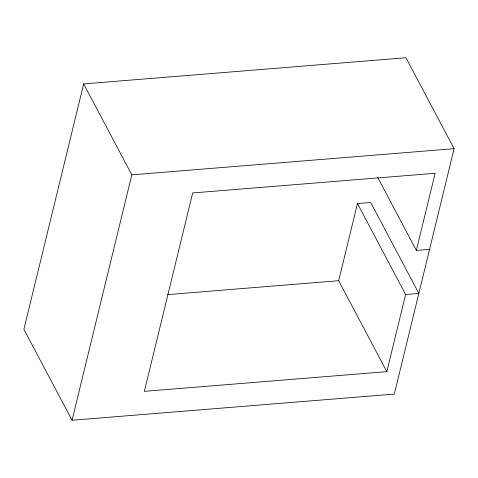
<?xml version="1.0" encoding="UTF-8"?>
<svg xmlns="http://www.w3.org/2000/svg" width="478" height="478" viewBox="0 0 478 478"><rect width="100%" height="100%" fill="white"/><g stroke="black" fill="none" stroke-linecap="round" stroke-linejoin="round"><path stroke-width="0.72" d="M83.674 83.907L23.9 329.318L72.053 420.258L394.326 394.093L454.1 148.682L405.947 57.742L83.674 83.907L131.82 174.852L72.053 420.258M429.585 249.343L416.356 250.418L435.147 173.269L192.67 192.957L144.35 391.339L386.827 371.651L338.681 280.711L357.466 203.562L370.695 202.487L418.848 293.432L405.619 294.502L357.466 203.562M386.827 371.651L405.619 294.502M131.82 174.852L454.1 148.682M167.605 294.603L338.681 280.711M377.626 177.272L416.356 250.418"/></g></svg>
